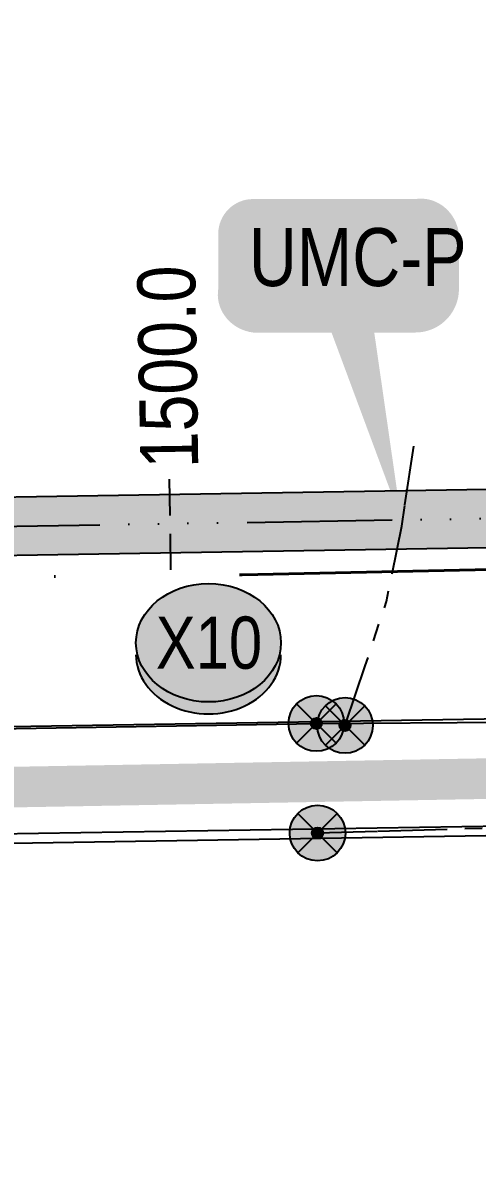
# Model space of a CAD drawing. Extents: x 72365 to 80261, y 6000112 to 6008999.
# Drawn here: x 74754.5 to 74832.9, y 6001827.9 to 6002023.6 of the extents above; entities that cross this region are included whole.
import ezdxf
from ezdxf.enums import TextEntityAlignment as Align

# ---------------------------------------------------------------- set-up
doc = ezdxf.new("R2010")
doc.units = 0
doc.header["$LTSCALE"] = 5
for name, pattern in [('COOP2', [10, 5, -1, 0, -1, 0, -1, 0, -1, 0, -1]), ('DASHDOT', [25.4, 12.7, -6.35, 0, -6.35]), ('foc-TIELINE', [1.875, 1.25, -0.625]), ('POWERLINE5', [7.8, 2.4, -0.6, 0.6, -0.6, 0.6, -0.6, 2.4])]:
    doc.linetypes.add(name, pattern=pattern)
for name, color, linetype in [('AS-POWER', 104, 'foc-POWER'), ('AS-POWER-EXISTING', 72, 'POWERLINE5'), ('AS-POWER-EXISTING-PP', 72, 'Continuous'), ('AS-POWER-EXISTING-PP-1000', 72, 'Continuous'), ('AS-ROADS', 254, 'Continuous'), ('AS-TELEPHONE', 224, 'foc-TEL'), ('L-SEC', 7, 'Continuous'), ('P-APEX RECON PAY ITEMS', 240, 'Continuous'), ('P-APEX RECON-10m BUFFER', 51, 'COOP2'), ('P-APEX RECON-URBAN', 30, 'COOP2'), ('P-APEX RECON-WORK AREA', 104, 'Continuous'), ('P-BUFFER-PURPLE', 187, 'foc-TIELINE'), ('P-BUFFER-PURPLE-T', 187, 'Continuous'), ('P-CROSSINGS', 250, 'Continuous')]:
    doc.layers.add(name, color=color, linetype=linetype)
doc.layers.add('AS-RECON EXISTING', color=151, linetype='DASHDOT', lineweight=40)
doc.styles.add('100L', font='ARIALN.TTF', dxfattribs={"height": 2})
doc.styles.add('80', font='ARIALN.TTF', dxfattribs={"height": 10})
doc.styles.add('Crossing', font='ARIALN.TTF', dxfattribs={"height": 10})
doc.styles.add('foc-LtypeFont', font='ARIALN.TTF', dxfattribs={"height": 7.35})
doc.linetypes.add('foc-POWER', pattern='A,6,-1,["P",foc-LtypeFont,S=0.2,R=0,X=-0.625,Y=-0.75],-1.24,4', length=12.24)
doc.linetypes.add('foc-TEL', pattern='A,2,-1,["T",foc-LtypeFont,S=0.2,R=0,X=-0.425,Y=-0.75],-1.24,8', length=12.24)

# ---------------------------------------------------------------- blocks, each defined once
blk = doc.blocks.new('POWERPOLE')
h = blk.add_hatch(color=255)
edge = h.paths.add_edge_path()
edge.add_arc((0, 0), 0.96, 0, 360)
at = {"linetype": 'Continuous'}
for p, q in [((0.679, -0.679), (-0.679, 0.679)), ((-0.679, -0.679), (0.679, 0.679))]:
    blk.add_line(p, q, dxfattribs=at)
blk.add_circle((0, 0), 0.96, dxfattribs=at)
blk = doc.blocks.new('*U1119')
at = {"true_color": 0xffffa8}
h = blk.add_hatch(color=51, dxfattribs=at)
edge = h.paths.add_edge_path()
edge.add_line((-14, -11.5), (14, -11.5))
edge.add_arc((14, -5.5), 6, 270, 360)
edge.add_line((20, -5.5), (20, 4))
edge.add_arc((14, 4), 6, 0, 90)
edge.add_line((14, 10), (-14, 10))
edge.add_arc((-14, 4), 6, 90, 180)
edge.add_line((-20, 4), (-20, -5.5))
edge.add_arc((-14, -5.5), 6, 180, 270)
at = {"color": 240, "flags": 128}
blk.add_lwpolyline([(-14, -11.5, 3, 3, 0), (14, -11.5, 3, 3, 0.414214), (20, -5.5, 3, 3, 0), (20, 4, 3, 0, 0.414214), (14, 10, 0, 0, 0), (-14, 10, 0, 0, 0.414214), (-20, 4, 0, 0, 0), (-20, -5.5, 0, 3, 0.414214)], format="xyseb", close=True, dxfattribs=at)
for points in [[(11.56, -45.35, 0, 10, 0), (0, 0, 5, 5, 0)], [(5.45, -7.08, 0, 10, 0), (0, 0, 5, 5, 0)]]:
    blk.add_lwpolyline(points, format="xyseb", dxfattribs=at)
at = {"color": 4, "style": '80'}
blk.add_attdef('OTHER_001', (-14.7, -5), '', height=10, dxfattribs=at)
blk = doc.blocks.new('xing2')
h = blk.add_hatch(color=50)
h.dxf.hatch_style = 1
edge = h.paths.add_edge_path()
edge.add_ellipse((0, 0), major_axis=(-12.5, 0), ratio=0.816297, start_angle=0, end_angle=360)
h = blk.add_hatch(color=250)
h.dxf.hatch_style = 1
edge = h.paths.add_edge_path()
edge.add_ellipse((0, -2.05), major_axis=(-12.5, 0), ratio=0.816297, start_angle=0, end_angle=180)
edge.add_line((12.5, -2.05), (12.5, 0))
edge.add_ellipse((0, 0), major_axis=(-12.5, 0), ratio=0.816297, start_angle=0, end_angle=180, ccw=False)
edge.add_line((-12.5, 0), (-12.5, -2.05))
at = {"color": 250}
blk.add_ellipse((0, 0), major_axis=(-12.5, 0), ratio=0.816297, dxfattribs=at)
blk.add_ellipse((0, -2.05), major_axis=(-12.5, 0), ratio=0.816297, start_param=0, end_param=3.141593, dxfattribs=at)
at = {"color": 250, "style": 'Crossing'}
blk.add_attdef('CROSSING', text='', height=9, dxfattribs=at).set_placement((0.09, 0.02), align=Align.MIDDLE_CENTER)
at = {"color": 250, "style": 'Crossing', "flags": 1}
for tag, p in [('OWNER', (0.09, -12.49)), ('DESCRIPTION', (0.09, -25.77)), ('LOCATION', (0.09, -39.3)), ('DWG_REF', (0.09, -52.84))]:
    blk.add_attdef(tag, text='', height=9, dxfattribs=at).set_placement(p, align=Align.MIDDLE_CENTER)

msp = doc.modelspace()

# ---------------------------------------------------------------- hatches: boundary and pattern name
at = {"layer": 'P-APEX RECON-10m BUFFER'}
h = msp.add_hatch(color=256, dxfattribs=at)
h.dxf.hatch_style = 1
h.paths.add_polyline_path([(74165.328, 6001922.315), (74168.168, 6001922.361), (74168.273, 6001915.926), (74168.52, 6001915.93), (74168.304, 6001895.278), (74165.75, 6001893.755), (74165.763, 6001892.861), (74173.277, 6001892.983), (74173.517, 6001916.011), (74188.253, 6001916.251), (74188.149, 6001922.686), (74866.56, 6001933.724), (74866.634, 6001929.172), (74886.615, 6001929.497), (74886.541, 6001934.049), (74907.936, 6001934.397), (74908.04, 6001928.038), (74913.035, 6001928.119), (74913.469, 6001904.94), (74923.459, 6001905.101), (74923.026, 6001928.282), (74928.021, 6001928.363), (74927.877, 6001937.2), (74953.828, 6001937.622), (74954.524, 6001905.603), (74959.519, 6001905.684), (74958.715, 6001942.698), (74927.796, 6001942.195), (74927.696, 6001948.343), (74907.715, 6001948.018), (74907.774, 6001944.388), (74886.378, 6001944.039), (74886.29, 6001949.478), (74881.294, 6001949.396), (74880.148, 6002070.748), (74879.937, 6002091.425), (74882.997, 6002091.754), (74890.119, 6002098.71), (74887.2, 6002102.254), (74869.853, 6002100.39), (74870.157, 6002070.646), (74871.304, 6001949.234), (74866.309, 6001949.152), (74866.397, 6001943.714), (74187.986, 6001932.676), (74187.928, 6001936.232), (74167.948, 6001935.907), (74168.005, 6001932.351), (74165.18, 6001932.305)])

# ---------------------------------------------------------------- linework, layer by layer
at = {"layer": 'AS-POWER', "flags": 128}
msp.add_lwpolyline([(73353.11, 6002005.063), (73365.997, 6002002.758), (73369.655, 6002002.658), (73369.642, 6002006.265), (73369.603, 6002021.003), (73429.254, 6002021.789), (73428.052, 6001957.015), (73429.341, 6001896.254), (73440.745, 6001881.311), (73470.999, 6001881.617), (73529.407, 6001881.619), (73544.331, 6001881.981), (73713.827, 6001883.778), (73900.593, 6001887.884), (74077.963, 6001890.823), (74258.684, 6001893.815), (74437.273, 6001896.774), (74621.957, 6001899.832), (74805.118, 6001902.864), (74997.262, 6001904.201), (75094.691, 6001907.228), (75157.325, 6001907.098), (76730.579, 6001937.765), (76896.029, 6001939.893), (77572.642, 6001948.512), (78361.451, 6001958.931)], dxfattribs=at)
at = {"layer": 'AS-POWER-EXISTING', "flags": 128}
for points in [[(74810.192, 6001902.894), (74813.56, 6001912.791), (74817.215, 6001923.909), (74819.836, 6001936.869), (74821.929, 6001950.679)], [(74932.845, 6001887.721), (74901.499, 6001886.708), (74805.322, 6001883.975)]]:
    msp.add_lwpolyline(points, dxfattribs=at)
at = {"layer": 'AS-RECON EXISTING', "flags": 128}
msp.add_lwpolyline([(73291.665, 6001928.069), (73289.633, 6001920.52), (73288.533, 6001915.287), (73288.616, 6001908.818), (73288.752, 6001907.186), (73289.662, 6001906.103), (73291.734, 6001906.002), (73318.254, 6001908.243), (73342.102, 6001909.034), (73366.021, 6001909.414), (73404.597, 6001911.326), (73611.001, 6001917.028), (73887.006, 6001918.664), (74085.217, 6001921.29), (74151.526, 6001923.098), (74171.168, 6001923.043), (74792.311, 6001928.483), (74851.994, 6001929.785), (74880.47, 6001930.804), (74921.006, 6001932.575), (74941.132, 6001932.161), (74941.026, 6001918.625), (74940.603, 6001891.104), (74940.884, 6001876.682), (74940.864, 6001876.695), (74941.666, 6001791.997), (74944.041, 6001667.194), (74945.85, 6001558.217), (74948.944, 6001431.349), (74950.64, 6001364.016), (74950.936, 6001297.619), (74954.83, 6001203.417), (74954.189, 6001189.279), (74953.376, 6001085.44), (74951.637, 6000952.491), (74956.499, 6000868.52), (74957.836, 6000798.77), (74955.67, 6000736.921), (74956.548, 6000723.03), (74958.732, 6000703.783), (74948.917, 6000676.738), (74940.677, 6000667.925), (74825.007, 6000665.781), (74831.764, 6000274.696), (74850.257, 6000176.054)], dxfattribs=at)
at = {"layer": 'AS-ROADS', "const_width": 7, "flags": 128}
msp.add_lwpolyline([(78361.593, 6001949.679), (77440.507, 6001937.551), (76616.357, 6001927.393), (75726.399, 6001909.333), (74682.957, 6001890.643), (73345.368, 6001870.983), (72430.766, 6001854.565)], dxfattribs=at)
at = {"layer": 'AS-TELEPHONE', "flags": 128}
msp.add_lwpolyline([(73336.098, 6001861.043), (74904.552, 6001886.328), (74936.126, 6001887.221), (75117.625, 6001891.831), (75159.772, 6001892.833), (76761.381, 6001921.193), (76833.762, 6001922.311), (77695.436, 6001933.062), (77781.664, 6001934.523), (78361.7, 6001942.692)], dxfattribs=at)
at = {"layer": 'L-SEC', "flags": 128}
for points in [[(74166.273, 6001892.87), (74976.086, 6001905.952)], [(74166.598, 6001872.769), (74976.411, 6001885.851)]]:
    msp.add_lwpolyline(points, dxfattribs=at)
at = {"layer": 'P-APEX RECON-URBAN', "flags": 128}
msp.add_lwpolyline([(73291.665, 6001928.069), (73297.28, 6001913.188), (74917.818, 6001939.554), (74931.309, 6001218.732), (74935.411, 6000796.02), (74915.266, 6000776.355), (74916.323, 6000683.005), (74941.177, 6000682.24), (74950.981, 6000681.669), (74952.067, 6000682.47)], dxfattribs=at)
at = {"layer": 'P-APEX RECON-WORK AREA', "flags": 128}
for points in [[(74870.157, 6002070.646), (74871.304, 6001949.234), (74866.309, 6001949.152), (74866.397, 6001943.714), (74187.986, 6001932.676)], [(74188.149, 6001922.686), (74866.56, 6001933.724)]]:
    msp.add_lwpolyline(points, dxfattribs=at)
at = {"layer": 'P-BUFFER-PURPLE'}
msp.add_line((74780.061, 6001929.319), (74779.8, 6001945.303), dxfattribs=at)

# ---------------------------------------------------------------- block references
at = {"layer": 'AS-POWER-EXISTING-PP'}
for p, xscale, yscale, zscale in [((74805.118, 6001902.864), 4.99999999999995, 4.99999999999995, 4.99999999999995), ((74810.064, 6001902.521), 4.995841144999963, 4.995841144999963, 4.995841144999963), ((74805.322, 6001883.975, 637.235), 4.995841144999963, 4.995841144999963, 4.995841144999963)]:
    msp.add_blockref('POWERPOLE', p, dxfattribs=dict(at, xscale=xscale, yscale=yscale, zscale=zscale))
at = {"layer": 'AS-POWER-EXISTING-PP-1000', "xscale": 0.999168229, "yscale": 0.999168229, "zscale": 0.999168229}
for p in [(74805.118, 6001902.864), (74810.064, 6001902.521), (74805.322, 6001883.975)]:
    msp.add_blockref('POWERPOLE', p, dxfattribs=at)
at = {"layer": 'P-APEX RECON PAY ITEMS'}
msp.add_blockref('*U1119', (74808.205, 6001983.24), dxfattribs=at).add_auto_attribs({'OTHER_001': 'UMC-P'})
at = {"layer": 'P-CROSSINGS'}
msp.add_blockref('xing2', (74786.522, 6001916.769), dxfattribs=at).add_auto_attribs({'CROSSING': 'X10'})

# ---------------------------------------------------------------- texts
at = {"layer": 'P-BUFFER-PURPLE-T', "style": '100L'}
msp.add_text('1500.0', height=9.9917, rotation=90.93214, dxfattribs=at).set_placement((74779.492, 6001964.285), align=Align.MIDDLE_CENTER)

doc.saveas('drawing.dxf')
